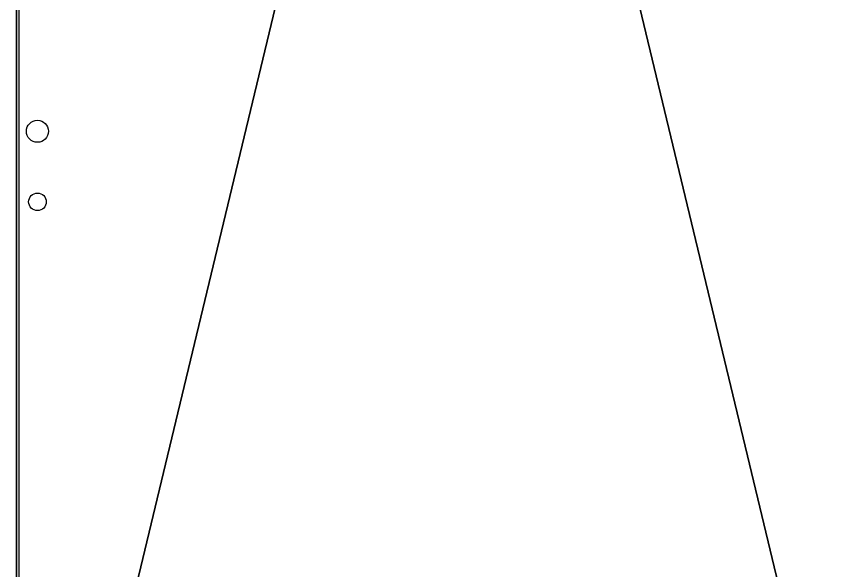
# Model space of a CAD drawing. Header units: millimetres. Extents: x -3498 to 36, y -676 to 1664.
# Drawn here: x -2366 to -1991.4, y 232.9 to 484 of the extents above; entities that cross this region are included whole.
import ezdxf

# ---------------------------------------------------------------- set-up
doc = ezdxf.new("R2010")
doc.units = ezdxf.units.MM
doc.header["$LTSCALE"] = 25.4
doc.layers.get('0').update_dxf_attribs({"true_color": 0xffffff})
for name, color, linetype, true_color in [('ABF_cuttingLines', 134, 'Continuous', 0x009987), ('DEPTH12-$38878', 34, 'Continuous', 0xaa4400), ('DEPTH13_5-$89199', 172, 'Continuous', 0x0000cc)]:
    doc.layers.add(name, color=color, linetype=linetype, true_color=true_color)

# ---------------------------------------------------------------- blocks, each defined once
blk = doc.blocks.new('Group139#1')
at = {"layer": 'DEPTH12-$38878', "color": 0, "extrusion": (0, 0, -1)}
blk.add_circle((9, 0), 4, dxfattribs=at)
at = {"layer": 'DEPTH13_5-$89199', "color": 0, "extrusion": (0, 0, -1)}
blk.add_circle((9, 32), 5, dxfattribs=at)
blk = doc.blocks.new('Group223#1')
at = {"layer": 'ABF_cuttingLines', "color": 0}
blk.add_polyline3d([(-1, 19, 0), (-1, 1681, 0), (-399, 1681, 0), (-399, 19, 0), (-1, 19, 0)], close=True, dxfattribs=at)
blk = doc.blocks.new('___#17')
at = {"color": 0}
for p, q in [((-400, 18, 18), (-400, 1682, 18)), ((-400, 18), (-400, 1682)), ((-400, 18, 18), (-400, 1682, 18)), ((-400, 18), (-400, 1682))]:
    blk.add_line(p, q, dxfattribs=at)
at = {"color": 0, "extrusion": (0, 0, -1)}
blk.add_blockref('Group139#1', (399.5, 418, -18), dxfattribs=at)
at = {"layer": 'ABF_cuttingLines', "color": 0}
blk.add_blockref('Group223#1', (0, 0, 18), dxfattribs=at)
at = {"color": 7, "true_color": 0xffffff}
mesh = blk.add_polyface(dxfattribs=at)
corners = [(0, 18, 18), (-400, 1682, 18), (-400, 18, 18), (0, 1682, 18)]
mesh.append_faces([[corners[k] for k in face] for face in [(0, 1, 2), (1, 0, 3)]], dxfattribs={"vtx0": -1, "color": 7})
at = {"color": 0}
mesh = blk.add_polyface(dxfattribs=at)
corners = [(0, 1682), (-400, 18), (-400, 1682), (0, 18)]
mesh.append_faces([[corners[k] for k in face] for face in [(0, 1, 2), (1, 0, 3)]], dxfattribs={"vtx0": -1, "color": 0})
mesh = blk.add_polyface(dxfattribs=at)
corners = [(-400, 1682, 18), (-400, 18), (-400, 18, 18), (-400, 1682)]
mesh.append_faces([[corners[k] for k in face] for face in [(0, 1, 2), (1, 0, 3)]], dxfattribs={"vtx0": -1, "color": 0})
blk = doc.blocks.new('THICKNESS_18')
at = {"color": 0}
blk.add_blockref('___#17', (-1966, -18), dxfattribs=at)

msp = doc.modelspace()

# ---------------------------------------------------------------- block references
at = {"color": 0}
msp.add_blockref('THICKNESS_18', (0, 0), dxfattribs=at)

doc.saveas('drawing.dxf')
